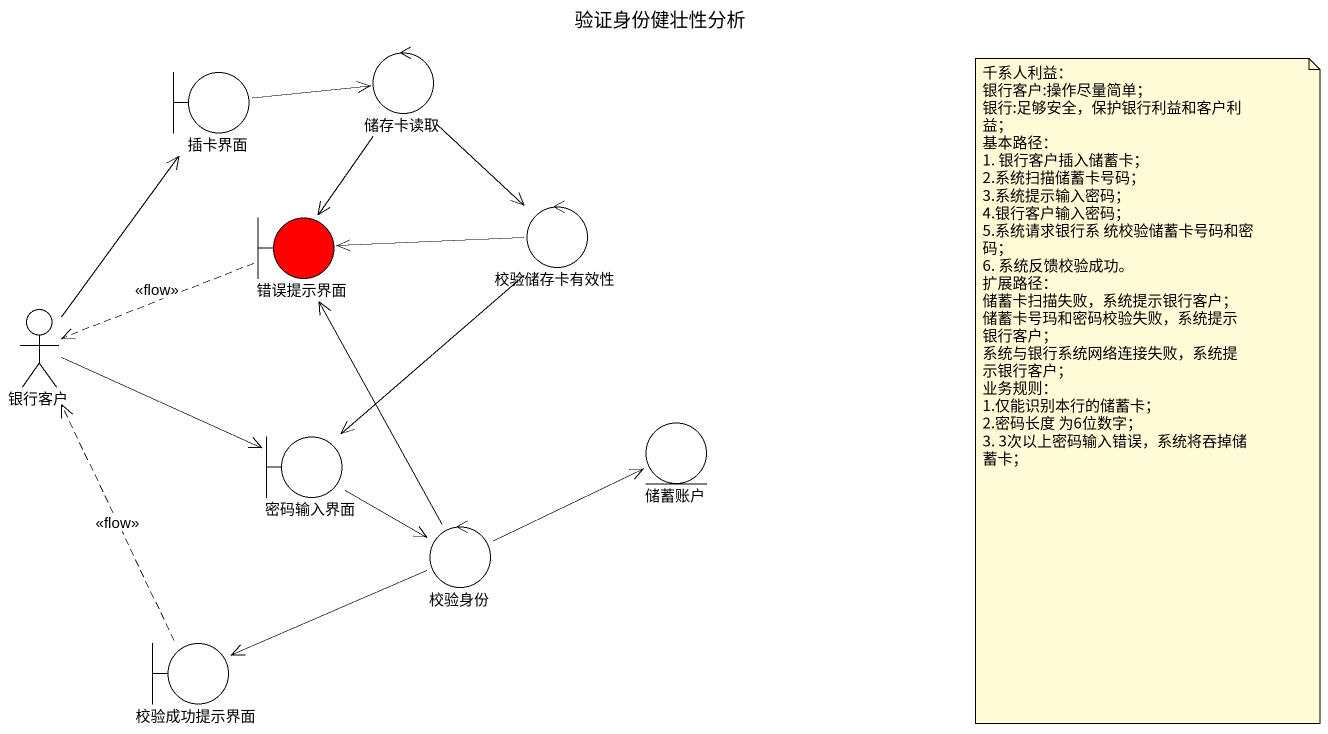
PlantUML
@startuml
title 验证身份健壮性分析
boundary 插卡界面
control 储存卡读取
boundary 错误提示界面 #FF0000
control 校验储存卡有效性
actor 银行客户
boundary 密码输入界面
entity 储蓄账户
control 校验身份
boundary 校验成功提示界面
插卡界面 -right-> 储存卡读取
储存卡读取 --> 错误提示界面
储存卡读取 --> 校验储存卡有效性
错误提示界面 .left.> 银行客户 : <<flow>>
校验储存卡有效性 -left-> 错误提示界面
校验储存卡有效性 --> 密码输入界面
银行客户 -up-> 插卡界面
银行客户 -right-> 密码输入界面
密码输入界面 --> 校验身份
校验身份 -up-> 错误提示界面
校验身份 -right-> 储蓄账户
校验身份 -left-> 校验成功提示界面
校验成功提示界面 .up.> 银行客户 : <<flow>>
note as N1
  千系人利益：
  银行客户:操作尽量简单；
  银行:足够安全，保护银行利益和客户利
  益；
  基本路径：
  1. 银行客户插入储蓄卡；
  2.系统扫描储蓄卡号码；
  3.系统提示输入密码；
  4.银行客户输入密码；
  5.系统请求银行系 统校验储蓄卡号码和密
  码；
  6. 系统反馈校验成功。
  扩展路径：
  储蓄卡扫描失败，系统提示银行客户；
  储蓄卡号玛和密码校验失败，系统提示
  银行客户；
  系统与银行系统网络连接失败，系统提
  示银行客户；
  业务规则：
  1.仅能识别本行的储蓄卡；
  2.密码长度 为6位数字；
  3. 3次以上密码输入错误，系统将吞掉储
  蓄卡；
end note
@enduml
